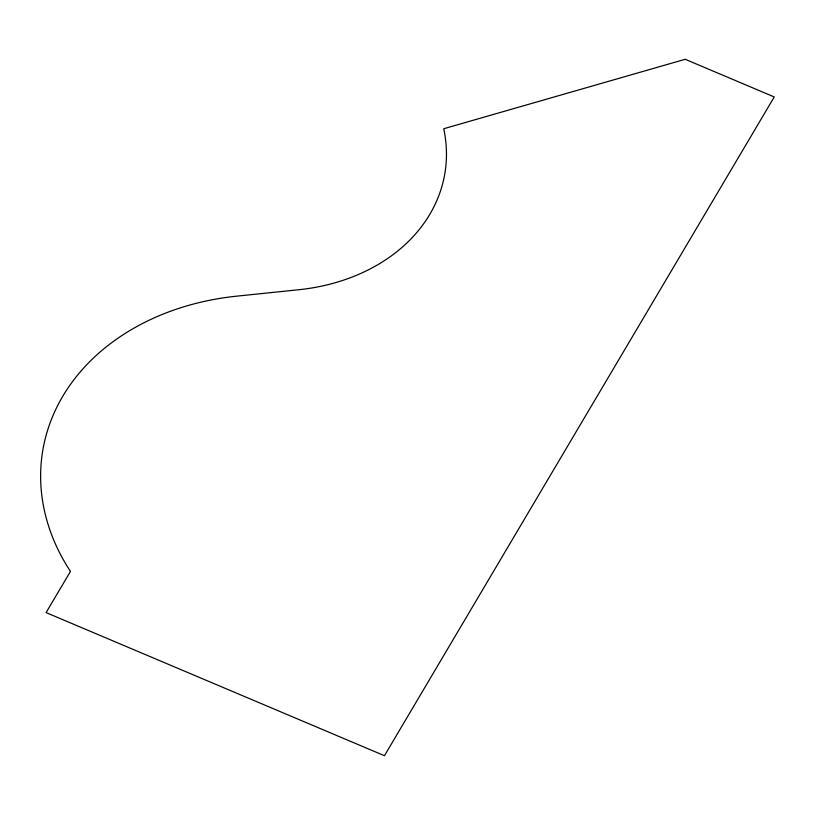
<?xml version="1.0" encoding="UTF-8"?>
<svg xmlns="http://www.w3.org/2000/svg" width="815" height="815" viewBox="0 0 815 815"><rect width="100%" height="100%" fill="white"/><g stroke="black" fill="none" stroke-linecap="round" stroke-linejoin="round"><path stroke-width="1.22" d="M70.457 571.427L46.088 612.595L384.456 755.709L774.25 96.954L685.211 59.291L443.727 128.739A185.535 146.598 9.1 0 1 298.697 289.743L236.849 296.14A246.375 194.673 9.1 0 0 70.457 571.427"/></g></svg>
